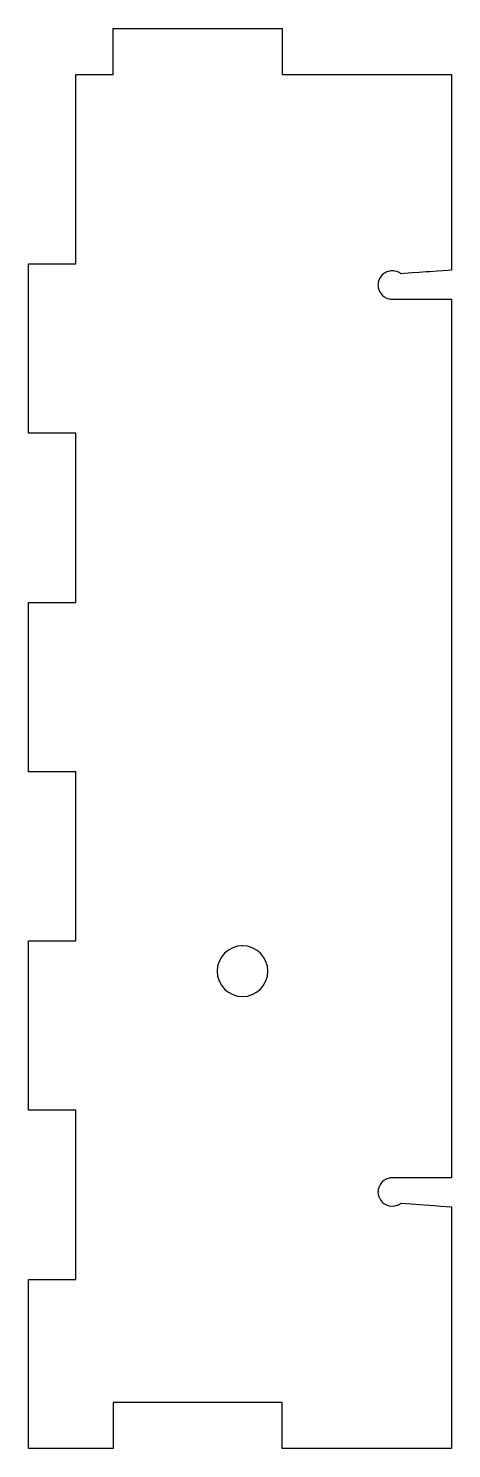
# Model space of a CAD drawing. Header units: millimetres. Extents: x 238 to 300, y 0 to 210.
import ezdxf

# ---------------------------------------------------------------- set-up
doc = ezdxf.new("R2010")
doc.units = ezdxf.units.MM

msp = doc.modelspace()

# ---------------------------------------------------------------- linework, layer by layer
msp.add_lwpolyline([(291.38, 40.15), (291.03, 40.12), (290.96, 40.11), (290.64, 40.01), (290.57, 39.99), (290.27, 39.83), (290.21, 39.8), (290.15, 39.75), (289.89, 39.53), (289.84, 39.48), (289.63, 39.22), (289.47, 38.92), (289.43, 38.85), (289.33, 38.53), (289.31, 38.46), (289.28, 38.12), (289.27, 38.05), (289.31, 37.71), (289.31, 37.64), (289.33, 37.57), (289.43, 37.25), (289.47, 37.18), (289.63, 36.88), (289.84, 36.62), (289.89, 36.56), (290.15, 36.35), (290.21, 36.3), (290.51, 36.14), (290.57, 36.11), (290.9, 36.01), (290.96, 35.99), (291.3, 35.96), (291.37, 35.95), (291.71, 35.98), (291.78, 35.99), (292.11, 36.09), (292.18, 36.11), (292.48, 36.27), (292.54, 36.3), (292.62, 36.37), (292.64, 36.39), (294.88, 36.23), (295.34, 36.2), (297.58, 36.04), (298.04, 36), (298.5, 35.97), (300.14, 35.85), (300.14, 0.14), (275.14, 0.14), (275.14, 6.94), (250.14, 6.94), (250.14, 0.14), (237.64, 0.14), (237.64, 25.14), (244.64, 25.14), (244.64, 50.14), (237.64, 50.14), (237.64, 75.14), (244.64, 75.14), (244.64, 100.14), (237.64, 100.14), (237.64, 125.14), (244.64, 125.14), (244.64, 150.14), (237.64, 150.14), (237.64, 175.14), (244.64, 175.14), (244.64, 203.14), (250.14, 203.14), (250.14, 209.94), (275.14, 209.94), (275.14, 203.14), (300.14, 203.14), (300.14, 174.23), (299.64, 174.2), (298.04, 174.08), (296.94, 174), (296.39, 173.96), (295.34, 173.89), (294.25, 173.81), (292.64, 173.7), (292.6, 173.73), (292.54, 173.78), (292.39, 173.86), (292.18, 173.97), (292.02, 174.02), (291.78, 174.09), (291.62, 174.11), (291.37, 174.13), (291.21, 174.12), (290.96, 174.09), (290.8, 174.04), (290.57, 173.97), (290.42, 173.89), (290.21, 173.78), (290.08, 173.67), (289.89, 173.52), (289.73, 173.33), (289.63, 173.2), (289.51, 172.98), (289.43, 172.84), (289.36, 172.6), (289.31, 172.44), (289.29, 172.2), (289.27, 172.03), (289.3, 171.79), (289.31, 171.62), (289.38, 171.39), (289.43, 171.23), (289.51, 171.08), (289.63, 170.87), (289.78, 170.68), (289.89, 170.55), (290.08, 170.39), (290.21, 170.29), (290.35, 170.21), (290.57, 170.09), (290.73, 170.04), (290.96, 169.97), (291.13, 169.96), (291.37, 169.93), (291.39, 169.94), (291.43, 169.94), (293.18, 169.93), (300.14, 169.93), (300.14, 40.15), (291.43, 40.15), (291.38, 40.15)])
msp.add_lwpolyline([(265.8, 72.11), (265.58, 71.4), (265.51, 70.67), (265.58, 69.94), (265.8, 69.24), (266.14, 68.59), (266.61, 68.02), (266.64, 68), (266.66, 67.98), (267.06, 67.66), (267.18, 67.56), (267.83, 67.21), (268.53, 67), (269.26, 66.92), (269.99, 67), (270.7, 67.21), (271.35, 67.56), (271.91, 68.02), (272.38, 68.59), (272.73, 69.24), (272.94, 69.94), (273.01, 70.67), (272.94, 71.4), (272.73, 72.11), (272.38, 72.76), (271.91, 73.32), (271.42, 73.73), (271.35, 73.79), (270.7, 74.14), (269.99, 74.35), (269.26, 74.42), (269.16, 74.41), (269.13, 74.41), (268.53, 74.35), (267.83, 74.14), (267.18, 73.79), (266.61, 73.32), (266.14, 72.76)], close=True)

doc.saveas('drawing.dxf')
